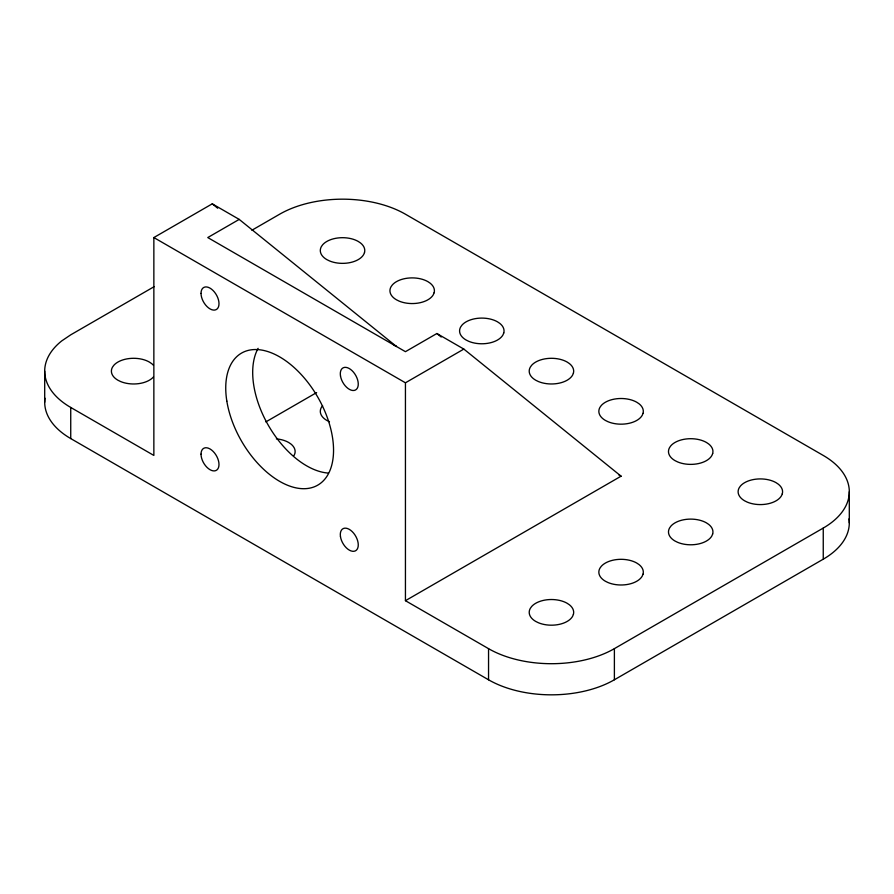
<?xml version="1.0" encoding="UTF-8"?>
<svg xmlns="http://www.w3.org/2000/svg" width="894" height="894" viewBox="0 0 894 894"><rect width="100%" height="100%" fill="white"/><g stroke="black" fill="none" stroke-linecap="round" stroke-linejoin="round"><path stroke-width="1.34" d="M294.059 455.515L294.864 453.549A22.238 12.84 0 0 0 290.896 443.994L288.628 442.463A22.238 12.84 0 0 0 276.38 438.865M322.589 405.708L321.393 407.373A22.238 12.84 0 0 0 326.813 420.415L329.473 421.722M154.059 286.717L70.738 334.825L61.708 340.927A88.975 51.371 0 0 0 70.738 407.452L153.857 455.437L153.857 237.558L212.258 203.832L239.212 219.399L396.455 346.492L394.109 345.14M239.212 219.399L207.766 237.558L405.44 351.677L436.887 333.518L463.841 349.085L621.084 476.178L405.44 600.69L405.44 382.8L153.857 237.558M251.873 230.25L279.643 214.214A88.953 51.349 0 0 1 405.44 214.214L823.251 455.437A88.953 51.349 0 0 1 823.251 528.063L823.251 559.186L614.39 679.764A88.975 51.371 0 0 1 488.549 679.798L70.738 438.574A88.975 51.371 0 0 1 44.979 398.21M265.82 421.912L316.621 392.589M405.44 382.8L463.841 349.085M405.44 600.69L488.549 648.664A88.975 51.371 0 0 0 614.39 648.642L823.251 528.063M618.737 474.826L621.084 476.178M436.887 333.518L441.223 337.027M212.258 203.832L217.678 208.213M849.3 491.745L849.3 522.867M614.39 648.642L614.39 679.764M488.549 648.664L488.549 679.798M70.738 407.452L70.738 438.574M44.7 371.122L44.7 402.244M153.444 376.966A22.238 12.84 0 0 1 120.567 381.526L117.907 380.218A22.238 12.84 0 0 1 112.488 367.166L113.817 365.311A22.238 12.84 0 0 1 149.365 362.059L151.622 363.59A22.238 12.84 0 0 1 153.444 365.311M849.021 518.844A88.953 51.349 0 0 1 823.251 559.186M328.165 473.06A76.247 44.018 60 0 1 267.697 424.192A76.247 44.018 60 0 1 258.12 348.336M364.506 252.533L363.69 254.488A22.238 12.84 0 0 1 329.473 260.914L326.813 259.606A22.238 12.84 0 0 1 321.393 246.554L322.723 244.699A22.238 12.84 0 0 1 358.259 241.447L360.528 242.978A22.238 12.84 0 0 1 364.506 252.533M434.138 292.74L433.322 294.696A22.238 12.84 0 0 1 399.104 301.11L396.455 299.803A22.238 12.84 0 0 1 391.024 286.762L392.365 284.895A22.238 12.84 0 0 1 427.902 281.655L430.17 283.186A22.238 12.84 0 0 1 434.138 292.74M503.769 332.937L502.964 334.904A22.238 12.84 0 0 1 468.735 341.318L466.087 340.011A22.238 12.84 0 0 1 460.667 326.969L461.997 325.103A22.238 12.84 0 0 1 497.533 321.851L499.802 323.382A22.238 12.84 0 0 1 503.769 332.937M573.412 373.144L572.596 375.1A22.238 12.84 0 0 1 538.378 381.526L535.718 380.218A22.238 12.84 0 0 1 530.298 367.166L531.628 365.311A22.238 12.84 0 0 1 567.165 362.059L569.433 363.59A22.238 12.84 0 0 1 573.412 373.144M643.043 413.352L642.227 415.308A22.238 12.84 0 0 1 608.009 421.722L605.361 420.415A22.238 12.84 0 0 1 599.93 407.373L601.271 405.507A22.238 12.84 0 0 1 636.807 402.266L639.076 403.797A22.238 12.84 0 0 1 643.043 413.352M573.412 614.368L572.596 616.324A22.238 12.84 0 0 1 538.378 622.738L535.718 621.431A22.238 12.84 0 0 1 530.298 608.389L531.628 606.523A22.238 12.84 0 0 1 567.165 603.282L569.433 604.813A22.238 12.84 0 0 1 573.412 614.368M643.043 574.16L642.227 576.116A22.238 12.84 0 0 1 608.009 582.542L605.361 581.234A22.238 12.84 0 0 1 599.93 568.182L601.271 566.327A22.238 12.84 0 0 1 636.807 563.075L639.076 564.606A22.238 12.84 0 0 1 643.043 574.16M712.674 453.549L711.87 455.515A22.238 12.84 0 0 1 677.641 461.93L674.992 460.622A22.238 12.84 0 0 1 669.572 447.57L670.902 445.715A22.238 12.84 0 0 1 706.439 442.463L708.707 443.994A22.238 12.84 0 0 1 712.674 453.549M712.674 533.953L711.87 535.919A22.238 12.84 0 0 1 677.641 542.334L674.992 541.026A22.238 12.84 0 0 1 669.572 527.985L670.902 526.119A22.238 12.84 0 0 1 706.439 522.867L708.707 524.398A22.238 12.84 0 0 1 712.674 533.953M782.317 493.756L781.501 495.712A22.238 12.84 0 0 1 747.283 502.137L744.624 500.819A22.238 12.84 0 0 1 739.204 487.778L740.534 485.923A22.238 12.84 0 0 1 776.07 482.671L778.339 484.202A22.238 12.84 0 0 1 782.317 493.756M226.83 401.093A76.247 44.018 60 0 0 315.403 486.347A76.247 44.018 60 0 0 296.696 369.915A76.247 44.018 60 0 0 226.83 401.093M340.502 376.039A12.706 7.342 60 0 0 355.32 390.086A12.706 7.342 60 0 0 352.024 370.619A12.706 7.342 60 0 0 340.502 376.039M201.027 293.422A12.706 7.342 60 0 0 214.582 310.084A12.706 7.342 60 0 0 214.426 292.014A12.706 7.342 60 0 0 201.027 293.422M340.458 536.601A12.706 7.342 60 0 0 355.164 550.972A12.706 7.342 60 0 0 352.225 531.628A12.706 7.342 60 0 0 340.458 536.601M201.027 454.141A12.706 7.342 60 0 0 214.504 470.903A12.706 7.342 60 0 0 214.504 452.934A12.706 7.342 60 0 0 201.027 454.141"/></g></svg>
